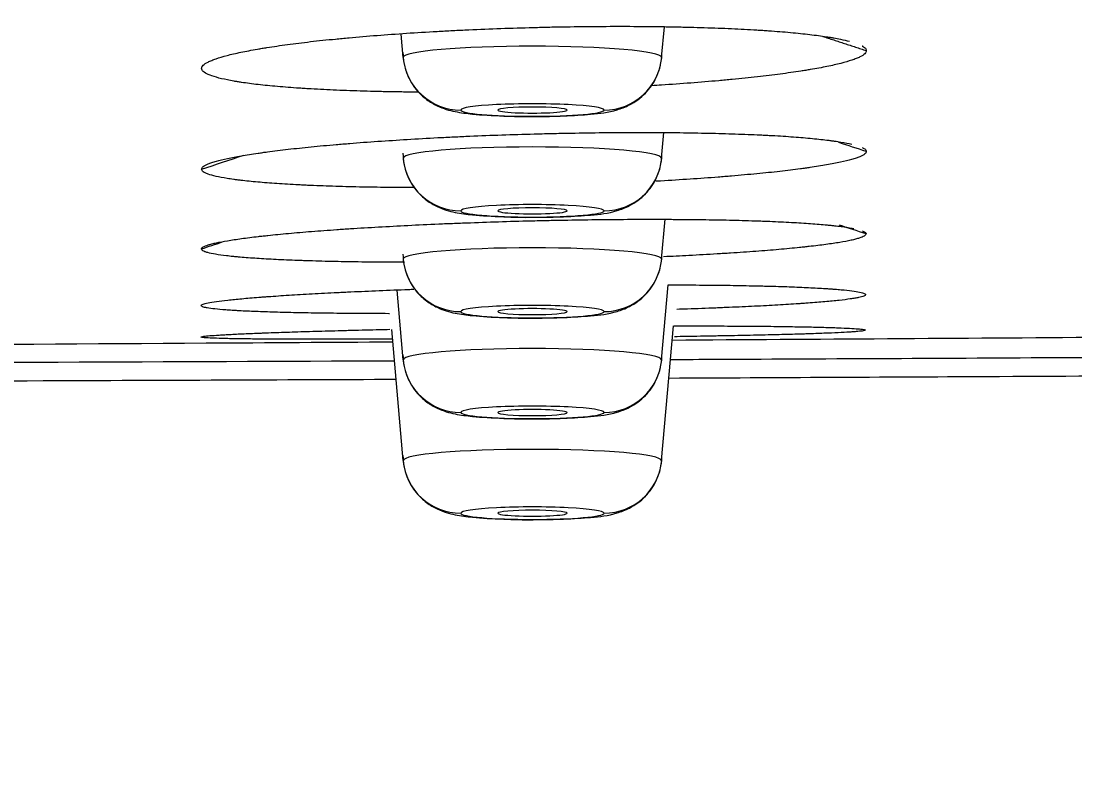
# Model space of a CAD drawing. Header units: millimetres. Extents: x 11618 to 13994, y -5897 to -2537.
# Drawn here: x 12372.47 to 12390.71, y -3614.26 to -3601.12 of the extents above; entities that cross this region are included whole.
import ezdxf

# ---------------------------------------------------------------- set-up
doc = ezdxf.new("R2010")
doc.units = ezdxf.units.MM
doc.layers.add('DIM', color=3, linetype='Continuous', lineweight=13)
doc.styles.get("Standard").update_dxf_attribs({"font": 'arial.ttf'})
doc.dimstyles.get("Standard").update_dxf_attribs({"dimtxt": 0.18, "dimasz": 0.18, "dimexe": 0.18, "dimexo": 0.0625, "dimgap": 0.09, "dimtad": 0, "dimtih": 1, "dimtoh": 1, "dimdec": 1, "dimdsep": 46, "dimtxsty": 'Standard', "dimcen": 0.09, "dimadec": 0, "dimazin": 0, "dimtfac": 1, "dimtdec": 1, "dimtofl": 0, "dimtmove": 0, "dimatfit": 3, "dimfxl": 1, "dimtolj": 1, "dimtzin": 0, "dimarcsym": 0})

# ---------------------------------------------------------------- blocks, each defined once
blk = doc.blocks.new('*D6')
at = {"layer": 'Defpoints', "color": 0, "transparency": 16777216}
for p in [(12196.532, -3594.216), (12466.198, -3594.304), (12466.198, -3664.582)]:
    blk.add_point(p, dxfattribs=at)
at = {"layer": 'DIM', "color": 0, "lineweight": -2, "transparency": 16777216}
for p, q in [((12196.532, -3594.279), (12196.532, -3664.762)), ((12466.198, -3594.366), (12466.198, -3664.762)), ((12214.532, -3664.582), (12448.198, -3664.582)), ((12466.198, -3664.582), (12494.714, -3664.582))]:
    blk.add_line(p, q, dxfattribs=at)
at = {"layer": 'DIM', "color": 0, "transparency": 16777216}
for points in [[(12214.532, -3661.582), (12214.532, -3667.582), (12196.532, -3664.582)], [(12448.198, -3661.582), (12448.198, -3667.582), (12466.198, -3664.582)]]:
    blk.add_solid(points, dxfattribs=at)
at = {"layer": 'DIM', "color": 0, "transparency": 16777216, "insert": (12519.722, -3664.582), "char_height": 18, "attachment_point": 5}
blk.add_mtext('\\A1;270', dxfattribs=at)
blk = doc.blocks.new('*D7')
at = {"layer": 'Defpoints', "color": 0, "transparency": 16777216}
for p in [(12331.318, -3489.71), (12736.437, -5533.88), (12816.946, -5533.88)]:
    blk.add_point(p, dxfattribs=at)
at = {"layer": 'DIM', "color": 0, "lineweight": -2, "transparency": 16777216}
for p, q in [((12331.381, -3489.71), (12817.126, -3489.71)), ((12816.946, -3507.71), (12816.946, -4494.996)), ((12816.946, -5515.88), (12816.946, -4528.595)), ((12736.499, -5533.88), (12817.126, -5533.88))]:
    blk.add_line(p, q, dxfattribs=at)
at = {"layer": 'DIM', "color": 0, "transparency": 16777216}
for points in [[(12813.946, -3507.71), (12819.946, -3507.71), (12816.946, -3489.71)], [(12813.946, -5515.88), (12819.946, -5515.88), (12816.946, -5533.88)]]:
    blk.add_solid(points, dxfattribs=at)
at = {"layer": 'DIM', "color": 3, "transparency": 16777216, "insert": (12816.946, -4511.795), "char_height": 18, "attachment_point": 5}
blk.add_mtext('\\A1;(2280)', dxfattribs=at)

msp = doc.modelspace()

# ---------------------------------------------------------------- linework, layer by layer
at = {"linetype": 'Continuous', "lineweight": 18}
for p, q in [((12383.555, -3601.751), (12383.602, -3601.219)), ((12379.082, -3601.751), (12379.047, -3601.347)), ((12383.555, -3603.494), (12383.594, -3603.05)), ((12383.555, -3605.238), (12383.615, -3604.55)), ((12379.082, -3606.981), (12378.976, -3605.774)), ((12383.555, -3606.981), (12383.669, -3605.684)), ((12379.082, -3608.724), (12378.883, -3606.454)), ((12383.555, -3608.724), (12383.759, -3606.395))]:
    msp.add_line(p, q, dxfattribs=at)
at = {"linetype": 'Continuous', "lineweight": 13}
for centre, major_axis, ratio, start_param, end_param in [((12381.318, -3601.751), (-2.236, 0), 0.087156, 3.141593, 6.283185), ((12380.078, -3601.665), (1, 0), 0.996195, 3.228859, 4.712389), ((12382.559, -3601.665), (-1, 0), 0.996195, 1.570796, 3.054326), ((12381.318, -3602.661), (1.24, 0), 0.087156, 0, 3.141593), ((12381.318, -3602.661), (1.24, 0), 0.087156, 3.141593, 6.283185), ((12381.318, -3603.494), (-2.236, 0), 0.087156, 3.141593, 6.283185), ((12380.078, -3603.408), (1, 0), 0.996195, 3.228859, 4.712389), ((12382.559, -3603.408), (-1, 0), 0.996195, 1.570796, 3.054326), ((12381.318, -3604.404), (1.24, 0), 0.087156, 0, 3.141593), ((12381.318, -3604.404), (1.24, 0), 0.087156, 3.141593, 6.283185), ((12381.318, -3605.238), (-2.236, 0), 0.087156, 3.141593, 6.283185), ((12380.078, -3605.151), (1, 0), 0.996195, 3.228859, 4.712389), ((12382.559, -3605.151), (-1, 0), 0.996195, 1.570796, 3.054326), ((12381.318, -3606.147), (1.24, 0), 0.087156, 0, 3.141593), ((12381.318, -3606.147), (1.24, 0), 0.087156, 3.141593, 6.283185), ((12381.318, -3606.981), (-2.236, 0), 0.087156, 3.141593, 6.283185), ((12381.318, -3607.89), (1.24, 0), 0.087156, 0, 3.141593), ((12381.318, -3607.89), (1.24, 0), 0.087156, 3.141593, 6.283185), ((12381.318, -3608.724), (-2.236, 0), 0.087156, 3.141593, 6.283185), ((12381.318, -3609.633), (1.24, 0), 0.087156, 0, 3.141593), ((12381.318, -3609.633), (1.24, 0), 0.087156, 3.141593, 6.283185)]:
    msp.add_ellipse(centre, major_axis=major_axis, ratio=ratio, start_param=start_param, end_param=end_param, dxfattribs=at)
at = {"linetype": 'Continuous', "lineweight": 18}
for centre, major_axis, ratio, start_param, end_param in [((12381.318, -3602.661), (-0.6, 0), 0.087156, 3.141593, 6.283185), ((12381.318, -3602.661), (-0.6, 0), 0.087156, 0, 3.141593), ((12381.318, -3604.404), (-0.6, 0), 0.087156, 3.141593, 6.283185), ((12381.318, -3604.404), (-0.6, 0), 0.087156, 0, 3.141593), ((12381.318, -3606.147), (0.6, 0), 0.087156, 0, 3.141593), ((12381.318, -3606.147), (0.6, 0), 0.087156, 3.141593, 6.283185), ((12380.078, -3606.894), (1, 0), 0.996195, 3.228859, 4.712389), ((12382.559, -3606.894), (-1, 0), 0.996195, 1.570796, 3.054326), ((12381.318, -3607.893), (0.6, 0), 0.087156, 0, 3.141593), ((12381.318, -3607.893), (0.6, 0), 0.087156, 3.141593, 6.283185), ((12380.078, -3608.637), (1, 0), 0.996195, 3.228859, 4.712389), ((12382.559, -3608.637), (-1, 0), 0.996195, 1.570796, 3.054326), ((12381.318, -3609.633), (-0.6, 0), 0.087156, 3.141593, 6.283185), ((12381.318, -3609.633), (-0.6, 0), 0.087156, 0, 3.141593)]:
    msp.add_ellipse(centre, major_axis=major_axis, ratio=ratio, start_param=start_param, end_param=end_param, dxfattribs=at)
for points, knots in [([(12375.594, -3601.941), (12375.594, -3601.923), (12375.603, -3601.905), (12375.641, -3601.868), (12375.669, -3601.849), (12375.724, -3601.821), (12375.745, -3601.811), (12375.78, -3601.797), (12375.792, -3601.792), (12375.817, -3601.783), (12375.831, -3601.778), (12375.9, -3601.754), (12375.963, -3601.736), (12376.107, -3601.698), (12376.186, -3601.68), (12376.362, -3601.643), (12376.458, -3601.625), (12376.588, -3601.602), (12376.614, -3601.597), (12376.669, -3601.588), (12376.696, -3601.584), (12376.78, -3601.571), (12376.838, -3601.562), (12377.016, -3601.536), (12377.142, -3601.519), (12377.406, -3601.486), (12377.545, -3601.47), (12377.763, -3601.447), (12377.837, -3601.44), (12377.951, -3601.429), (12377.989, -3601.425), (12378.067, -3601.417), (12378.106, -3601.414), (12378.303, -3601.396), (12378.465, -3601.382), (12378.796, -3601.356), (12378.966, -3601.344), (12379.312, -3601.321), (12379.489, -3601.31), (12379.76, -3601.295), (12379.851, -3601.29), (12380.035, -3601.281), (12380.127, -3601.276), (12380.403, -3601.264), (12380.588, -3601.256), (12380.96, -3601.243), (12381.147, -3601.237), (12381.429, -3601.23), (12381.523, -3601.227), (12381.664, -3601.224), (12381.712, -3601.223), (12381.806, -3601.222), (12381.854, -3601.221), (12382.089, -3601.217), (12382.275, -3601.215), (12382.643, -3601.213), (12382.824, -3601.212), (12383.183, -3601.214), (12383.361, -3601.215), (12383.58, -3601.218), (12383.623, -3601.219), (12383.71, -3601.22), (12383.839, -3601.223), (12383.965, -3601.226), (12384.214, -3601.232), (12384.375, -3601.237), (12384.688, -3601.249), (12384.839, -3601.255), (12385.058, -3601.267), (12385.13, -3601.271), (12385.235, -3601.277), (12385.27, -3601.28), (12385.339, -3601.284), (12385.508, -3601.296), (12385.666, -3601.308), (12385.903, -3601.33), (12386.125, -3601.353), (12386.318, -3601.379), (12386.43, -3601.396), (12386.451, -3601.399), (12386.494, -3601.406), (12386.556, -3601.417), (12386.613, -3601.428), (12386.706, -3601.447), (12386.757, -3601.458), (12386.803, -3601.47)], [0, 0, 0, 0, 0.034745, 0.034745, 0.06949, 0.06949, 0.086863, 0.086863, 0.095549, 0.095549, 0.104235, 0.104235, 0.138981, 0.138981, 0.173726, 0.173726, 0.208471, 0.208471, 0.217157, 0.217157, 0.225843, 0.225843, 0.243216, 0.243216, 0.277961, 0.277961, 0.312706, 0.312706, 0.330079, 0.330079, 0.338765, 0.338765, 0.347451, 0.347451, 0.382197, 0.382197, 0.416942, 0.416942, 0.451687, 0.451687, 0.469059, 0.469059, 0.486432, 0.486432, 0.521177, 0.521177, 0.555922, 0.555922, 0.573295, 0.573295, 0.581981, 0.581981, 0.590667, 0.590667, 0.625413, 0.625413, 0.660158, 0.660158, 0.694903, 0.694903, 0.703589, 0.703589, 0.712275, 0.729648, 0.729648, 0.764393, 0.764393, 0.799138, 0.799138, 0.816511, 0.816511, 0.825197, 0.825197, 0.833883, 0.868629, 0.868629, 0.903374, 0.938119, 0.938119, 0.946805, 0.946805, 0.955491, 0.972864, 0.972864, 1, 1, 1, 1]), ([(12387.026, -3601.552), (12387.028, -3601.553), (12387.029, -3601.553), (12387.045, -3601.563), (12387.057, -3601.571), (12387.086, -3601.597), (12387.096, -3601.615), (12387.096, -3601.633)], [0, 0, 0, 0, 0.028184, 0.028184, 0.352123, 0.352123, 1, 1, 1, 1]), ([(12379.078, -3601.665), (12379.08, -3601.802), (12379.124, -3602.026), (12379.288, -3602.302), (12379.475, -3602.479), (12379.663, -3602.59), (12379.836, -3602.655), (12380.032, -3602.701), (12380.312, -3602.738), (12380.769, -3602.765), (12381.171, -3602.776), (12381.348, -3602.772), (12381.357, -3602.772)], [0, 0, 0, 0, 0.122527, 0.215408, 0.294634, 0.364592, 0.427727, 0.496738, 0.634659, 0.831916, 0.991471, 1, 1, 1, 1]), ([(12381.357, -3602.772), (12381.535, -3602.772), (12381.88, -3602.766), (12382.384, -3602.731), (12382.674, -3602.7), (12383.021, -3602.575), (12383.283, -3602.387), (12383.483, -3602.097), (12383.552, -3601.841), (12383.559, -3601.693), (12383.559, -3601.665)], [0, 0, 0, 0, 0.162675, 0.337768, 0.550867, 0.638384, 0.752048, 0.857541, 0.972916, 1, 1, 1, 1]), ([(12387.096, -3601.633), (12387.097, -3601.651), (12387.087, -3601.669), (12387.05, -3601.706), (12387.022, -3601.724), (12386.966, -3601.752), (12386.945, -3601.761), (12386.91, -3601.775), (12386.898, -3601.779), (12386.873, -3601.789), (12386.859, -3601.793), (12386.79, -3601.817), (12386.727, -3601.835), (12386.583, -3601.872), (12386.503, -3601.89), (12386.327, -3601.926), (12386.231, -3601.943), (12386.101, -3601.966), (12386.074, -3601.97), (12386.02, -3601.979), (12385.992, -3601.983), (12385.908, -3601.996), (12385.85, -3602.005), (12385.671, -3602.03), (12385.546, -3602.047), (12385.282, -3602.079), (12385.143, -3602.094), (12384.925, -3602.117), (12384.851, -3602.124), (12384.737, -3602.135), (12384.698, -3602.139), (12384.621, -3602.146), (12384.582, -3602.15), (12384.385, -3602.167), (12384.223, -3602.181), (12383.892, -3602.206), (12383.723, -3602.218), (12383.496, -3602.233), (12383.442, -3602.237), (12383.387, -3602.24)], [0, 0, 0, 0, 0.081225, 0.081225, 0.16245, 0.16245, 0.203062, 0.203062, 0.223368, 0.223368, 0.243675, 0.243675, 0.324899, 0.324899, 0.406124, 0.406124, 0.487349, 0.487349, 0.507655, 0.507655, 0.527962, 0.527962, 0.568574, 0.568574, 0.649799, 0.649799, 0.731024, 0.731024, 0.771636, 0.771636, 0.791942, 0.791942, 0.812249, 0.812249, 0.893474, 0.893474, 0.974698, 0.974698, 1, 1, 1, 1]), ([(12379.339, -3602.351), (12379.278, -3602.351), (12379.216, -3602.35), (12379.112, -3602.349), (12379.068, -3602.349), (12378.981, -3602.347), (12378.852, -3602.345), (12378.726, -3602.343), (12378.477, -3602.337), (12378.316, -3602.332), (12378.004, -3602.321), (12377.853, -3602.315), (12377.634, -3602.304), (12377.562, -3602.3), (12377.456, -3602.294), (12377.421, -3602.292), (12377.352, -3602.288), (12377.183, -3602.277), (12377.025, -3602.265), (12376.788, -3602.244), (12376.677, -3602.233), (12376.469, -3602.209), (12376.372, -3602.196), (12376.26, -3602.179), (12376.238, -3602.176), (12376.196, -3602.169), (12376.134, -3602.158), (12376.076, -3602.147), (12375.968, -3602.126), (12375.904, -3602.111), (12375.794, -3602.079), (12375.748, -3602.063), (12375.7, -3602.042), (12375.691, -3602.038), (12375.675, -3602.03), (12375.667, -3602.025), (12375.645, -3602.012), (12375.633, -3602.004), (12375.604, -3601.977), (12375.594, -3601.96), (12375.594, -3601.941)], [0, 0, 0, 0, 0.028222, 0.028222, 0.048467, 0.048467, 0.068713, 0.109204, 0.109204, 0.190185, 0.190185, 0.271167, 0.271167, 0.311657, 0.311657, 0.331903, 0.331903, 0.352148, 0.43313, 0.43313, 0.514111, 0.514111, 0.595093, 0.595093, 0.615338, 0.615338, 0.635583, 0.676074, 0.676074, 0.757056, 0.757056, 0.838037, 0.838037, 0.858282, 0.858282, 0.878528, 0.878528, 0.919019, 0.919019, 1, 1, 1, 1]), ([(12375.594, -3603.685), (12375.594, -3603.67), (12375.604, -3603.655), (12375.643, -3603.624), (12375.671, -3603.609), (12375.728, -3603.586), (12375.749, -3603.578), (12375.784, -3603.566), (12375.796, -3603.562), (12375.822, -3603.555), (12375.835, -3603.551), (12375.905, -3603.531), (12375.969, -3603.515), (12376.114, -3603.484), (12376.194, -3603.468), (12376.37, -3603.437), (12376.467, -3603.422), (12376.597, -3603.403), (12376.624, -3603.399), (12376.679, -3603.391), (12376.706, -3603.388), (12376.791, -3603.376), (12376.849, -3603.369), (12377.027, -3603.346), (12377.153, -3603.332), (12377.418, -3603.304), (12377.557, -3603.29), (12377.775, -3603.27), (12377.849, -3603.263), (12377.963, -3603.253), (12378.002, -3603.25), (12378.079, -3603.244), (12378.118, -3603.241), (12378.316, -3603.225), (12378.478, -3603.213), (12378.809, -3603.19), (12378.979, -3603.179), (12379.325, -3603.158), (12379.502, -3603.148), (12379.728, -3603.136), (12379.774, -3603.134), (12379.865, -3603.129), (12379.911, -3603.127), (12380.049, -3603.121), (12380.141, -3603.116), (12380.417, -3603.104), (12380.602, -3603.097), (12380.974, -3603.084), (12381.161, -3603.078), (12381.443, -3603.071), (12381.537, -3603.068), (12381.678, -3603.065), (12381.726, -3603.064), (12381.82, -3603.062), (12381.868, -3603.061), (12382.103, -3603.057), (12382.289, -3603.054), (12382.656, -3603.05), (12382.837, -3603.049), (12383.196, -3603.048), (12383.373, -3603.048), (12383.592, -3603.049), (12383.636, -3603.05), (12383.722, -3603.05), (12383.851, -3603.052), (12383.977, -3603.053), (12384.226, -3603.057), (12384.387, -3603.061), (12384.698, -3603.069), (12384.849, -3603.074), (12385.068, -3603.082), (12385.14, -3603.085), (12385.245, -3603.09), (12385.28, -3603.091), (12385.348, -3603.095), (12385.382, -3603.097), (12385.549, -3603.105), (12385.675, -3603.113), (12385.911, -3603.13), (12386.022, -3603.139), (12386.23, -3603.159), (12386.326, -3603.169), (12386.437, -3603.183), (12386.459, -3603.186), (12386.502, -3603.191), (12386.563, -3603.2), (12386.621, -3603.208), (12386.727, -3603.226), (12386.79, -3603.238), (12386.844, -3603.251)], [0, 0, 0, 0, 0.034496, 0.034496, 0.068993, 0.068993, 0.086241, 0.086241, 0.094865, 0.094865, 0.103489, 0.103489, 0.137986, 0.137986, 0.172482, 0.172482, 0.206979, 0.206979, 0.215603, 0.215603, 0.224227, 0.224227, 0.241475, 0.241475, 0.275972, 0.275972, 0.310468, 0.310468, 0.327716, 0.327716, 0.33634, 0.33634, 0.344964, 0.344964, 0.379461, 0.379461, 0.413957, 0.413957, 0.448454, 0.448454, 0.457078, 0.457078, 0.465702, 0.465702, 0.48295, 0.48295, 0.517447, 0.517447, 0.551943, 0.551943, 0.569191, 0.569191, 0.577815, 0.577815, 0.586439, 0.586439, 0.620936, 0.620936, 0.655432, 0.655432, 0.689929, 0.689929, 0.698553, 0.698553, 0.707177, 0.724425, 0.724425, 0.758922, 0.758922, 0.793418, 0.793418, 0.810666, 0.810666, 0.81929, 0.81929, 0.827915, 0.827915, 0.862411, 0.862411, 0.896907, 0.896907, 0.931404, 0.931404, 0.940028, 0.940028, 0.948652, 0.9659, 0.9659, 1, 1, 1, 1]), ([(12379.078, -3603.408), (12379.08, -3603.545), (12379.124, -3603.769), (12379.288, -3604.045), (12379.475, -3604.222), (12379.663, -3604.333), (12379.836, -3604.398), (12380.032, -3604.444), (12380.312, -3604.481), (12380.769, -3604.508), (12381.171, -3604.519), (12381.348, -3604.515), (12381.357, -3604.515)], [0, 0, 0, 0, 0.122527, 0.215408, 0.294634, 0.364592, 0.427727, 0.496738, 0.634659, 0.831916, 0.991471, 1, 1, 1, 1]), ([(12381.357, -3604.515), (12381.535, -3604.515), (12381.88, -3604.509), (12382.384, -3604.474), (12382.674, -3604.443), (12383.021, -3604.318), (12383.283, -3604.13), (12383.483, -3603.84), (12383.552, -3603.584), (12383.559, -3603.436), (12383.559, -3603.408)], [0, 0, 0, 0, 0.162675, 0.337768, 0.550867, 0.638384, 0.752048, 0.857541, 0.972916, 1, 1, 1, 1]), ([(12387.096, -3603.378), (12387.096, -3603.393), (12387.086, -3603.409), (12387.048, -3603.439), (12387.019, -3603.455), (12386.963, -3603.478), (12386.942, -3603.486), (12386.907, -3603.498), (12386.895, -3603.502), (12386.869, -3603.51), (12386.856, -3603.513), (12386.786, -3603.533), (12386.722, -3603.549), (12386.578, -3603.58), (12386.497, -3603.595), (12386.321, -3603.626), (12386.224, -3603.641), (12386.093, -3603.66), (12386.067, -3603.664), (12386.012, -3603.671), (12385.984, -3603.675), (12385.9, -3603.686), (12385.842, -3603.694), (12385.663, -3603.715), (12385.537, -3603.73), (12385.273, -3603.757), (12385.134, -3603.77), (12384.915, -3603.79), (12384.841, -3603.796), (12384.727, -3603.806), (12384.688, -3603.809), (12384.611, -3603.815), (12384.571, -3603.818), (12384.374, -3603.834), (12384.212, -3603.845), (12383.881, -3603.868), (12383.711, -3603.878), (12383.509, -3603.89), (12383.481, -3603.892), (12383.452, -3603.893)], [0, 0, 0, 0, 0.082206, 0.082206, 0.164413, 0.164413, 0.205516, 0.205516, 0.226068, 0.226068, 0.246619, 0.246619, 0.328826, 0.328826, 0.411032, 0.411032, 0.493239, 0.493239, 0.51379, 0.51379, 0.534342, 0.534342, 0.575445, 0.575445, 0.657651, 0.657651, 0.739858, 0.739858, 0.780961, 0.780961, 0.801513, 0.801513, 0.822064, 0.822064, 0.904271, 0.904271, 0.986477, 0.986477, 1, 1, 1, 1]), ([(12387.031, -3603.311), (12387.031, -3603.312), (12387.032, -3603.312), (12387.047, -3603.319), (12387.059, -3603.327), (12387.087, -3603.348), (12387.097, -3603.363), (12387.096, -3603.378)], [0, 0, 0, 0, 0.018647, 0.018647, 0.345764, 0.345764, 1, 1, 1, 1]), ([(12379.268, -3604.003), (12379.226, -3604.003), (12379.184, -3604.003), (12379.098, -3604.002), (12379.054, -3604.002), (12378.968, -3604.001), (12378.839, -3604), (12378.713, -3603.998), (12378.464, -3603.995), (12378.303, -3603.992), (12377.992, -3603.984), (12377.841, -3603.979), (12377.622, -3603.971), (12377.55, -3603.968), (12377.445, -3603.964), (12377.41, -3603.962), (12377.342, -3603.959), (12377.308, -3603.957), (12377.141, -3603.949), (12377.016, -3603.942), (12376.78, -3603.925), (12376.669, -3603.917), (12376.462, -3603.898), (12376.365, -3603.888), (12376.254, -3603.875), (12376.232, -3603.872), (12376.19, -3603.867), (12376.128, -3603.859), (12376.071, -3603.85), (12375.963, -3603.833), (12375.9, -3603.821), (12375.791, -3603.796), (12375.745, -3603.783), (12375.698, -3603.766), (12375.689, -3603.763), (12375.673, -3603.756), (12375.665, -3603.753), (12375.644, -3603.742), (12375.632, -3603.735), (12375.603, -3603.714), (12375.594, -3603.699), (12375.594, -3603.685)], [0, 0, 0, 0, 0.019608, 0.019608, 0.040033, 0.040033, 0.060458, 0.101307, 0.101307, 0.183007, 0.183007, 0.264706, 0.264706, 0.305556, 0.305556, 0.32598, 0.32598, 0.346405, 0.346405, 0.428105, 0.428105, 0.509804, 0.509804, 0.591503, 0.591503, 0.611928, 0.611928, 0.632353, 0.673203, 0.673203, 0.754902, 0.754902, 0.836601, 0.836601, 0.857026, 0.857026, 0.877451, 0.877451, 0.918301, 0.918301, 1, 1, 1, 1]), ([(12375.591, -3605.062), (12375.591, -3605.051), (12375.602, -3605.04), (12375.642, -3605.016), (12375.671, -3605.005), (12375.728, -3604.987), (12375.749, -3604.981), (12375.797, -3604.969), (12375.823, -3604.963), (12375.907, -3604.944), (12375.972, -3604.932), (12376.117, -3604.908), (12376.198, -3604.896), (12376.376, -3604.871), (12376.472, -3604.859), (12376.604, -3604.844), (12376.63, -3604.841), (12376.685, -3604.835), (12376.713, -3604.832), (12376.798, -3604.823), (12376.856, -3604.817), (12377.035, -3604.799), (12377.161, -3604.788), (12377.427, -3604.765), (12377.566, -3604.754), (12377.785, -3604.738), (12377.859, -3604.733), (12377.974, -3604.725), (12378.012, -3604.722), (12378.09, -3604.717), (12378.129, -3604.714), (12378.327, -3604.702), (12378.489, -3604.692), (12378.821, -3604.673), (12378.991, -3604.664), (12379.338, -3604.646), (12379.515, -3604.638), (12379.742, -3604.628), (12379.787, -3604.626), (12379.879, -3604.623), (12379.925, -3604.621), (12380.062, -3604.615), (12380.154, -3604.612), (12380.431, -3604.602), (12380.616, -3604.595), (12380.988, -3604.584), (12381.175, -3604.579), (12381.457, -3604.572), (12381.551, -3604.57), (12381.693, -3604.567), (12381.74, -3604.566), (12381.835, -3604.565), (12381.882, -3604.564), (12382.117, -3604.56), (12382.303, -3604.557), (12382.67, -3604.553), (12382.851, -3604.551), (12383.21, -3604.55), (12383.387, -3604.55), (12383.605, -3604.55), (12383.649, -3604.55), (12383.735, -3604.551), (12383.864, -3604.551), (12383.99, -3604.553), (12384.238, -3604.555), (12384.399, -3604.557), (12384.71, -3604.563), (12384.86, -3604.567), (12385.078, -3604.573), (12385.15, -3604.575), (12385.255, -3604.579), (12385.29, -3604.58), (12385.358, -3604.583), (12385.392, -3604.584), (12385.558, -3604.591), (12385.683, -3604.597), (12385.918, -3604.609), (12386.029, -3604.616), (12386.235, -3604.632), (12386.331, -3604.64), (12386.442, -3604.65), (12386.463, -3604.652), (12386.506, -3604.657), (12386.567, -3604.663), (12386.624, -3604.67), (12386.73, -3604.684), (12386.793, -3604.694), (12386.858, -3604.706), (12386.869, -3604.708), (12386.879, -3604.71)], [0, 0, 0, 0, 0.03424, 0.03424, 0.068479, 0.068479, 0.085599, 0.085599, 0.102719, 0.102719, 0.136958, 0.136958, 0.171198, 0.171198, 0.205437, 0.205437, 0.213997, 0.213997, 0.222557, 0.222557, 0.239677, 0.239677, 0.273916, 0.273916, 0.308156, 0.308156, 0.325276, 0.325276, 0.333836, 0.333836, 0.342395, 0.342395, 0.376635, 0.376635, 0.410874, 0.410874, 0.445114, 0.445114, 0.453674, 0.453674, 0.462234, 0.462234, 0.479354, 0.479354, 0.513593, 0.513593, 0.547833, 0.547833, 0.564952, 0.564952, 0.573512, 0.573512, 0.582072, 0.582072, 0.616312, 0.616312, 0.650551, 0.650551, 0.684791, 0.684791, 0.693351, 0.693351, 0.701911, 0.71903, 0.71903, 0.75327, 0.75327, 0.787509, 0.787509, 0.804629, 0.804629, 0.813189, 0.813189, 0.821749, 0.821749, 0.855989, 0.855989, 0.890228, 0.890228, 0.924468, 0.924468, 0.933027, 0.933027, 0.941587, 0.958707, 0.958707, 0.992947, 0.992947, 1, 1, 1, 1]), ([(12387.092, -3604.804), (12387.091, -3604.816), (12387.08, -3604.827), (12387.041, -3604.852), (12387.012, -3604.864), (12386.955, -3604.882), (12386.933, -3604.888), (12386.898, -3604.897), (12386.885, -3604.901), (12386.86, -3604.907), (12386.846, -3604.91), (12386.776, -3604.925), (12386.711, -3604.938), (12386.566, -3604.962), (12386.485, -3604.974), (12386.307, -3604.998), (12386.211, -3605.01), (12386.079, -3605.024), (12386.052, -3605.027), (12385.998, -3605.033), (12385.97, -3605.036), (12385.885, -3605.045), (12385.827, -3605.051), (12385.647, -3605.068), (12385.521, -3605.079), (12385.255, -3605.1), (12385.116, -3605.11), (12384.897, -3605.126), (12384.823, -3605.131), (12384.709, -3605.138), (12384.67, -3605.141), (12384.592, -3605.145), (12384.553, -3605.148), (12384.355, -3605.16), (12384.193, -3605.169), (12383.882, -3605.185), (12383.735, -3605.192), (12383.586, -3605.199)], [0, 0, 0, 0, 0.084257, 0.084257, 0.168513, 0.168513, 0.210642, 0.210642, 0.231706, 0.231706, 0.25277, 0.25277, 0.337027, 0.337027, 0.421283, 0.421283, 0.50554, 0.50554, 0.526604, 0.526604, 0.547668, 0.547668, 0.589797, 0.589797, 0.674053, 0.674053, 0.75831, 0.75831, 0.800438, 0.800438, 0.821502, 0.821502, 0.842566, 0.842566, 0.926823, 0.926823, 1, 1, 1, 1]), ([(12387.029, -3604.751), (12387.03, -3604.751), (12387.031, -3604.752), (12387.045, -3604.757), (12387.057, -3604.763), (12387.084, -3604.78), (12387.093, -3604.792), (12387.092, -3604.804)], [0, 0, 0, 0, 0.018644, 0.018644, 0.345763, 0.345763, 1, 1, 1, 1]), ([(12379.103, -3605.295), (12379.065, -3605.294), (12379.027, -3605.294), (12378.947, -3605.294), (12378.818, -3605.293), (12378.692, -3605.292), (12378.444, -3605.29), (12378.283, -3605.288), (12377.972, -3605.283), (12377.822, -3605.28), (12377.604, -3605.274), (12377.532, -3605.272), (12377.427, -3605.269), (12377.393, -3605.268), (12377.324, -3605.265), (12377.291, -3605.264), (12377.125, -3605.258), (12377, -3605.253), (12376.764, -3605.241), (12376.654, -3605.235), (12376.448, -3605.221), (12376.352, -3605.214), (12376.242, -3605.204), (12376.22, -3605.202), (12376.178, -3605.198), (12376.117, -3605.192), (12376.06, -3605.186), (12375.954, -3605.173), (12375.891, -3605.165), (12375.783, -3605.146), (12375.737, -3605.136), (12375.691, -3605.124), (12375.682, -3605.121), (12375.666, -3605.116), (12375.659, -3605.114), (12375.638, -3605.106), (12375.626, -3605.101), (12375.599, -3605.084), (12375.59, -3605.073), (12375.591, -3605.062)], [0, 0, 0, 0, 0.018215, 0.018215, 0.039104, 0.080882, 0.080882, 0.164439, 0.164439, 0.247995, 0.247995, 0.289773, 0.289773, 0.310662, 0.310662, 0.331551, 0.331551, 0.415107, 0.415107, 0.498663, 0.498663, 0.582219, 0.582219, 0.603108, 0.603108, 0.623997, 0.665775, 0.665775, 0.749332, 0.749332, 0.832888, 0.832888, 0.853777, 0.853777, 0.874666, 0.874666, 0.916444, 0.916444, 1, 1, 1, 1]), ([(12379.078, -3605.151), (12379.08, -3605.289), (12379.124, -3605.512), (12379.288, -3605.788), (12379.475, -3605.965), (12379.663, -3606.077), (12379.836, -3606.141), (12380.032, -3606.187), (12380.312, -3606.224), (12380.769, -3606.251), (12381.171, -3606.262), (12381.348, -3606.258), (12381.357, -3606.258)], [0, 0, 0, 0, 0.122527, 0.215408, 0.294634, 0.364592, 0.427727, 0.496738, 0.634659, 0.831916, 0.991471, 1, 1, 1, 1]), ([(12381.357, -3606.258), (12381.535, -3606.258), (12381.88, -3606.252), (12382.384, -3606.217), (12382.674, -3606.186), (12383.021, -3606.062), (12383.283, -3605.873), (12383.483, -3605.583), (12383.552, -3605.327), (12383.559, -3605.179), (12383.559, -3605.151)], [0, 0, 0, 0, 0.162675, 0.337768, 0.550867, 0.638384, 0.752048, 0.857541, 0.972916, 1, 1, 1, 1]), ([(12375.585, -3606.042), (12375.587, -3606.035), (12375.598, -3606.027), (12375.639, -3606.012), (12375.669, -3606.004), (12375.746, -3605.989), (12375.794, -3605.981), (12375.908, -3605.964), (12375.973, -3605.956), (12376.12, -3605.94), (12376.201, -3605.931), (12376.379, -3605.915), (12376.477, -3605.907), (12376.609, -3605.896), (12376.636, -3605.894), (12376.69, -3605.89), (12376.718, -3605.888), (12376.804, -3605.882), (12376.862, -3605.878), (12377.042, -3605.866), (12377.169, -3605.858), (12377.435, -3605.842), (12377.575, -3605.834), (12377.794, -3605.823), (12377.869, -3605.819), (12377.983, -3605.813), (12378.022, -3605.811), (12378.1, -3605.808), (12378.139, -3605.806), (12378.338, -3605.797), (12378.5, -3605.79), (12378.833, -3605.776), (12379.003, -3605.77), (12379.206, -3605.762), (12379.236, -3605.761), (12379.265, -3605.76)], [0, 0, 0, 0, 0.082176, 0.082176, 0.164352, 0.164352, 0.246528, 0.246528, 0.328704, 0.328704, 0.41088, 0.41088, 0.493056, 0.493056, 0.5136, 0.5136, 0.534144, 0.534144, 0.575232, 0.575232, 0.657408, 0.657408, 0.739584, 0.739584, 0.780672, 0.780672, 0.801216, 0.801216, 0.82176, 0.82176, 0.903936, 0.903936, 0.986112, 0.986112, 1, 1, 1, 1]), ([(12383.67, -3605.684), (12383.682, -3605.684), (12383.693, -3605.684), (12383.749, -3605.685), (12383.877, -3605.685), (12384.003, -3605.685), (12384.251, -3605.687), (12384.411, -3605.688), (12384.721, -3605.692), (12384.871, -3605.694), (12385.089, -3605.699), (12385.16, -3605.7), (12385.265, -3605.702), (12385.299, -3605.703), (12385.367, -3605.705), (12385.401, -3605.706), (12385.566, -3605.71), (12385.691, -3605.714), (12385.925, -3605.723), (12386.035, -3605.728), (12386.24, -3605.738), (12386.336, -3605.744), (12386.445, -3605.751), (12386.467, -3605.752), (12386.509, -3605.755), (12386.57, -3605.76), (12386.626, -3605.765), (12386.731, -3605.774), (12386.855, -3605.787), (12386.945, -3605.801), (12386.998, -3605.812), (12387.014, -3605.816), (12387.041, -3605.824), (12387.052, -3605.828), (12387.078, -3605.839), (12387.086, -3605.847), (12387.085, -3605.855)], [0, 0, 0, 0, 0.005838, 0.005838, 0.02699, 0.069295, 0.069295, 0.153905, 0.153905, 0.238514, 0.238514, 0.280819, 0.280819, 0.301971, 0.301971, 0.323124, 0.323124, 0.407733, 0.407733, 0.492343, 0.492343, 0.576952, 0.576952, 0.598105, 0.598105, 0.619257, 0.661562, 0.661562, 0.746171, 0.830781, 0.830781, 0.873086, 0.873086, 0.91539, 0.91539, 1, 1, 1, 1]), ([(12387.085, -3605.855), (12387.083, -3605.863), (12387.072, -3605.871), (12387.031, -3605.887), (12387.001, -3605.895), (12386.943, -3605.908), (12386.922, -3605.912), (12386.886, -3605.918), (12386.873, -3605.92), (12386.847, -3605.924), (12386.833, -3605.926), (12386.762, -3605.936), (12386.697, -3605.945), (12386.551, -3605.961), (12386.469, -3605.969), (12386.291, -3605.985), (12386.193, -3605.992), (12386.061, -3606.002), (12386.034, -3606.004), (12385.979, -3606.008), (12385.951, -3606.01), (12385.866, -3606.015), (12385.808, -3606.019), (12385.628, -3606.03), (12385.501, -3606.038), (12385.235, -3606.052), (12385.095, -3606.058), (12384.876, -3606.068), (12384.801, -3606.072), (12384.687, -3606.076), (12384.648, -3606.078), (12384.57, -3606.081), (12384.53, -3606.083), (12384.332, -3606.091), (12384.169, -3606.097), (12383.942, -3606.104), (12383.88, -3606.106), (12383.817, -3606.108)], [0, 0, 0, 0, 0.087958, 0.087958, 0.175917, 0.175917, 0.219896, 0.219896, 0.241886, 0.241886, 0.263875, 0.263875, 0.351834, 0.351834, 0.439792, 0.439792, 0.527751, 0.527751, 0.549741, 0.549741, 0.57173, 0.57173, 0.615709, 0.615709, 0.703668, 0.703668, 0.791626, 0.791626, 0.835606, 0.835606, 0.857595, 0.857595, 0.879585, 0.879585, 0.967543, 0.967543, 1, 1, 1, 1]), ([(12378.846, -3606.183), (12378.843, -3606.183), (12378.754, -3606.182), (12378.667, -3606.182), (12378.419, -3606.181), (12378.259, -3606.18), (12377.949, -3606.177), (12377.798, -3606.176), (12377.581, -3606.173), (12377.51, -3606.172), (12377.405, -3606.17), (12377.371, -3606.169), (12377.303, -3606.168), (12377.269, -3606.167), (12377.104, -3606.164), (12376.98, -3606.161), (12376.746, -3606.154), (12376.636, -3606.15), (12376.431, -3606.142), (12376.336, -3606.138), (12376.226, -3606.132), (12376.205, -3606.13), (12376.163, -3606.128), (12376.102, -3606.124), (12376.046, -3606.121), (12375.941, -3606.113), (12375.879, -3606.107), (12375.772, -3606.096), (12375.727, -3606.089), (12375.682, -3606.082), (12375.673, -3606.08), (12375.658, -3606.077), (12375.65, -3606.075), (12375.63, -3606.07), (12375.619, -3606.067), (12375.592, -3606.056), (12375.584, -3606.049), (12375.585, -3606.042)], [0, 0, 0, 0, 0.001866, 0.045263, 0.045263, 0.132057, 0.132057, 0.218852, 0.218852, 0.262249, 0.262249, 0.283947, 0.283947, 0.305646, 0.305646, 0.39244, 0.39244, 0.479234, 0.479234, 0.566029, 0.566029, 0.587727, 0.587727, 0.609426, 0.652823, 0.652823, 0.739617, 0.739617, 0.826411, 0.826411, 0.84811, 0.84811, 0.869809, 0.869809, 0.913206, 0.913206, 1, 1, 1, 1]), ([(12375.58, -3606.585), (12375.582, -3606.582), (12375.594, -3606.579), (12375.636, -3606.572), (12375.697, -3606.565), (12375.794, -3606.558), (12375.88, -3606.553), (12375.911, -3606.551), (12375.977, -3606.547), (12376.012, -3606.545), (12376.123, -3606.539), (12376.204, -3606.535), (12376.384, -3606.527), (12376.482, -3606.523), (12376.614, -3606.518), (12376.642, -3606.517), (12376.697, -3606.515), (12376.725, -3606.513), (12376.81, -3606.51), (12376.869, -3606.508), (12377.05, -3606.502), (12377.177, -3606.498), (12377.444, -3606.489), (12377.585, -3606.485), (12377.804, -3606.479), (12377.879, -3606.477), (12377.994, -3606.474), (12378.033, -3606.473), (12378.111, -3606.471), (12378.15, -3606.47), (12378.349, -3606.465), (12378.513, -3606.461), (12378.736, -3606.456), (12378.793, -3606.455), (12378.851, -3606.453)], [0, 0, 0, 0, 0.088183, 0.088183, 0.176367, 0.26455, 0.26455, 0.308642, 0.308642, 0.352734, 0.352734, 0.440917, 0.440917, 0.529101, 0.529101, 0.551146, 0.551146, 0.573192, 0.573192, 0.617284, 0.617284, 0.705467, 0.705467, 0.793651, 0.793651, 0.837743, 0.837743, 0.859788, 0.859788, 0.881834, 0.881834, 0.970018, 0.970018, 1, 1, 1, 1]), ([(12383.766, -3606.394), (12383.794, -3606.394), (12383.907, -3606.394), (12384.018, -3606.394), (12384.266, -3606.394), (12384.425, -3606.395), (12384.735, -3606.396), (12384.885, -3606.397), (12385.101, -3606.398), (12385.172, -3606.399), (12385.276, -3606.4), (12385.311, -3606.4), (12385.379, -3606.401), (12385.412, -3606.401), (12385.577, -3606.403), (12385.701, -3606.405), (12385.934, -3606.409), (12386.043, -3606.411), (12386.247, -3606.415), (12386.341, -3606.418), (12386.45, -3606.421), (12386.471, -3606.422), (12386.513, -3606.423), (12386.573, -3606.425), (12386.629, -3606.427), (12386.733, -3606.432), (12386.855, -3606.438), (12386.943, -3606.444), (12386.996, -3606.449), (12387.011, -3606.451), (12387.037, -3606.454), (12387.048, -3606.456), (12387.073, -3606.461), (12387.08, -3606.465), (12387.077, -3606.469)], [0, 0, 0, 0, 0.014018, 0.056887, 0.056887, 0.142624, 0.142624, 0.228362, 0.228362, 0.271231, 0.271231, 0.292665, 0.292665, 0.3141, 0.3141, 0.399837, 0.399837, 0.485575, 0.485575, 0.571312, 0.571312, 0.592747, 0.592747, 0.614181, 0.65705, 0.65705, 0.742787, 0.828525, 0.828525, 0.871394, 0.871394, 0.914262, 0.914262, 1, 1, 1, 1]), ([(12387.077, -3606.469), (12387.075, -3606.472), (12387.063, -3606.476), (12387.021, -3606.483), (12386.99, -3606.487), (12386.931, -3606.492), (12386.909, -3606.494), (12386.861, -3606.498), (12386.835, -3606.499), (12386.748, -3606.505), (12386.682, -3606.509), (12386.535, -3606.516), (12386.453, -3606.519), (12386.273, -3606.526), (12386.175, -3606.529), (12386.043, -3606.534), (12386.016, -3606.535), (12385.96, -3606.536), (12385.932, -3606.537), (12385.847, -3606.54), (12385.788, -3606.541), (12385.607, -3606.546), (12385.48, -3606.549), (12385.213, -3606.555), (12385.073, -3606.558), (12384.853, -3606.563), (12384.778, -3606.564), (12384.663, -3606.566), (12384.625, -3606.567), (12384.546, -3606.568), (12384.507, -3606.569), (12384.308, -3606.573), (12384.145, -3606.575), (12383.911, -3606.579), (12383.843, -3606.58), (12383.775, -3606.581)], [0, 0, 0, 0, 0.087708, 0.087708, 0.175416, 0.175416, 0.219269, 0.219269, 0.263123, 0.263123, 0.350831, 0.350831, 0.438539, 0.438539, 0.526247, 0.526247, 0.548173, 0.548173, 0.5701, 0.5701, 0.613954, 0.613954, 0.701662, 0.701662, 0.78937, 0.78937, 0.833224, 0.833224, 0.855151, 0.855151, 0.877078, 0.877078, 0.964785, 0.964785, 1, 1, 1, 1]), ([(12363.729, -3606.756), (12367.718, -3606.736), (12372.777, -3606.708), (12377.827, -3606.676), (12378.904, -3606.669)], [0, 0, 0, 0, 0.786805, 1, 1, 1, 1]), ([(12378.891, -3606.624), (12378.863, -3606.624), (12378.75, -3606.625), (12378.639, -3606.625), (12378.392, -3606.626), (12378.232, -3606.626), (12377.922, -3606.626), (12377.773, -3606.626), (12377.556, -3606.626), (12377.486, -3606.626), (12377.381, -3606.626), (12377.347, -3606.626), (12377.279, -3606.626), (12377.246, -3606.626), (12377.081, -3606.625), (12376.958, -3606.625), (12376.725, -3606.623), (12376.616, -3606.622), (12376.413, -3606.62), (12376.318, -3606.619), (12376.21, -3606.617), (12376.188, -3606.617), (12376.147, -3606.616), (12376.087, -3606.615), (12376.031, -3606.614), (12375.927, -3606.611), (12375.866, -3606.609), (12375.76, -3606.605), (12375.716, -3606.603), (12375.672, -3606.6), (12375.664, -3606.6), (12375.648, -3606.599), (12375.641, -3606.598), (12375.621, -3606.596), (12375.611, -3606.595), (12375.585, -3606.591), (12375.578, -3606.588), (12375.58, -3606.585)], [0, 0, 0, 0, 0.014018, 0.056887, 0.056887, 0.142624, 0.142624, 0.228362, 0.228362, 0.271231, 0.271231, 0.292665, 0.292665, 0.3141, 0.3141, 0.399837, 0.399837, 0.485575, 0.485575, 0.571312, 0.571312, 0.592747, 0.592747, 0.614181, 0.65705, 0.65705, 0.742787, 0.742787, 0.828525, 0.828525, 0.849959, 0.849959, 0.871394, 0.871394, 0.914262, 0.914262, 1, 1, 1, 1]), ([(12383.74, -3606.638), (12386.224, -3606.622), (12391.274, -3606.588), (12396.324, -3606.554), (12398.889, -3606.536)], [0, 0, 0, 0, 0.491781, 1, 1, 1, 1]), ([(12366.97, -3607.041), (12367.079, -3607.04), (12371.067, -3607.027), (12375.053, -3607.012), (12378.93, -3606.996)], [0, 0, 0, 0, 0.027319, 1, 1, 1, 1]), ([(12379.078, -3606.894), (12379.08, -3607.032), (12379.124, -3607.256), (12379.288, -3607.531), (12379.475, -3607.708), (12379.663, -3607.82), (12379.836, -3607.884), (12380.032, -3607.93), (12380.312, -3607.967), (12380.769, -3607.994), (12381.171, -3608.005), (12381.348, -3608.002), (12381.357, -3608.001)], [0, 0, 0, 0, 0.122527, 0.215408, 0.294634, 0.364592, 0.427727, 0.496738, 0.634659, 0.831916, 0.991471, 1, 1, 1, 1]), ([(12381.357, -3608.001), (12381.535, -3608.001), (12381.88, -3607.995), (12382.384, -3607.96), (12382.674, -3607.929), (12383.021, -3607.805), (12383.283, -3607.616), (12383.483, -3607.327), (12383.552, -3607.07), (12383.559, -3606.922), (12383.559, -3606.894)], [0, 0, 0, 0, 0.162675, 0.337768, 0.550867, 0.638384, 0.752048, 0.857541, 0.972916, 1, 1, 1, 1]), ([(12383.707, -3606.974), (12384.23, -3606.972), (12386.746, -3606.96), (12391.254, -3606.937), (12395.802, -3606.911), (12398.357, -3606.896), (12398.921, -3606.893)], [0, 0, 0, 0, 0.103061, 0.496088, 0.888783, 1, 1, 1, 1]), ([(12398.96, -3607.219), (12398.072, -3607.224), (12394.979, -3607.242), (12389.964, -3607.27), (12385.573, -3607.292), (12383.684, -3607.301)], [0, 0, 0, 0, 0.195586, 0.66518, 1, 1, 1, 1]), ([(12378.955, -3607.322), (12376.981, -3607.33), (12372.094, -3607.35), (12366.856, -3607.368), (12363.68, -3607.377)], [0, 0, 0, 0, 0.416421, 1, 1, 1, 1]), ([(12379.078, -3608.637), (12379.08, -3608.775), (12379.124, -3608.999), (12379.288, -3609.274), (12379.475, -3609.451), (12379.663, -3609.563), (12379.836, -3609.627), (12380.032, -3609.673), (12380.312, -3609.711), (12380.769, -3609.737), (12381.171, -3609.748), (12381.348, -3609.745), (12381.357, -3609.745)], [0, 0, 0, 0, 0.122527, 0.215408, 0.294634, 0.364592, 0.427727, 0.496738, 0.634659, 0.831916, 0.991471, 1, 1, 1, 1]), ([(12381.357, -3609.745), (12381.535, -3609.744), (12381.88, -3609.738), (12382.384, -3609.704), (12382.674, -3609.672), (12383.021, -3609.548), (12383.283, -3609.359), (12383.483, -3609.07), (12383.552, -3608.813), (12383.559, -3608.665), (12383.559, -3608.637)], [0, 0, 0, 0, 0.162675, 0.337768, 0.550867, 0.638384, 0.752048, 0.857541, 0.972916, 1, 1, 1, 1])]:
    msp.add_open_spline(points, degree=3, knots=knots, dxfattribs=at)
at = {"linetype": 'Continuous', "lineweight": 13}
for points, degree in [([(12386.344, -3601.387), (12387.096, -3601.633)], 1), ([(12387.096, -3603.378), (12386.938, -3603.327), (12386.78, -3603.275), (12386.623, -3603.223)], 3), ([(12375.594, -3603.685), (12375.837, -3603.604), (12376.079, -3603.523), (12376.322, -3603.442)], 3), ([(12387.092, -3604.804), (12386.938, -3604.753), (12386.784, -3604.702), (12386.63, -3604.652)], 3), ([(12375.591, -3605.062), (12375.711, -3605.022), (12375.831, -3604.982), (12375.952, -3604.942)], 3)]:
    msp.add_open_spline(points, degree=degree, dxfattribs=at)

# ---------------------------------------------------------------- dimensions: what is measured, and where the dimension line sits
at = {"layer": 'DIM', "color": 3}
dim = msp.add_linear_dim(base=(12816.946, -5533.88), p1=(12331.318, -3489.71), p2=(12736.437, -5533.88), angle=90, text='(2280)', dimstyle='Standard', override={"dimtxt": 18, "dimasz": 18, "dimgap": 5, "dimclrt": 3}, dxfattribs=at)
dim.commit()
dim.dimension.update_dxf_attribs({"geometry": '*D7', "text_midpoint": (12816.946, -4511.795)})
dim = msp.add_linear_dim(base=(12466.198, -3664.582), p1=(12196.532, -3594.216), p2=(12466.198, -3594.304), text='270', dimstyle='Standard', override={"dimtxt": 18, "dimasz": 18, "dimgap": 5}, dxfattribs=at)
dim.commit()
dim.dimension.update_dxf_attribs({"geometry": '*D6', "text_midpoint": (12519.722, -3664.582), "dimtype": 160})

doc.saveas('drawing.dxf')
